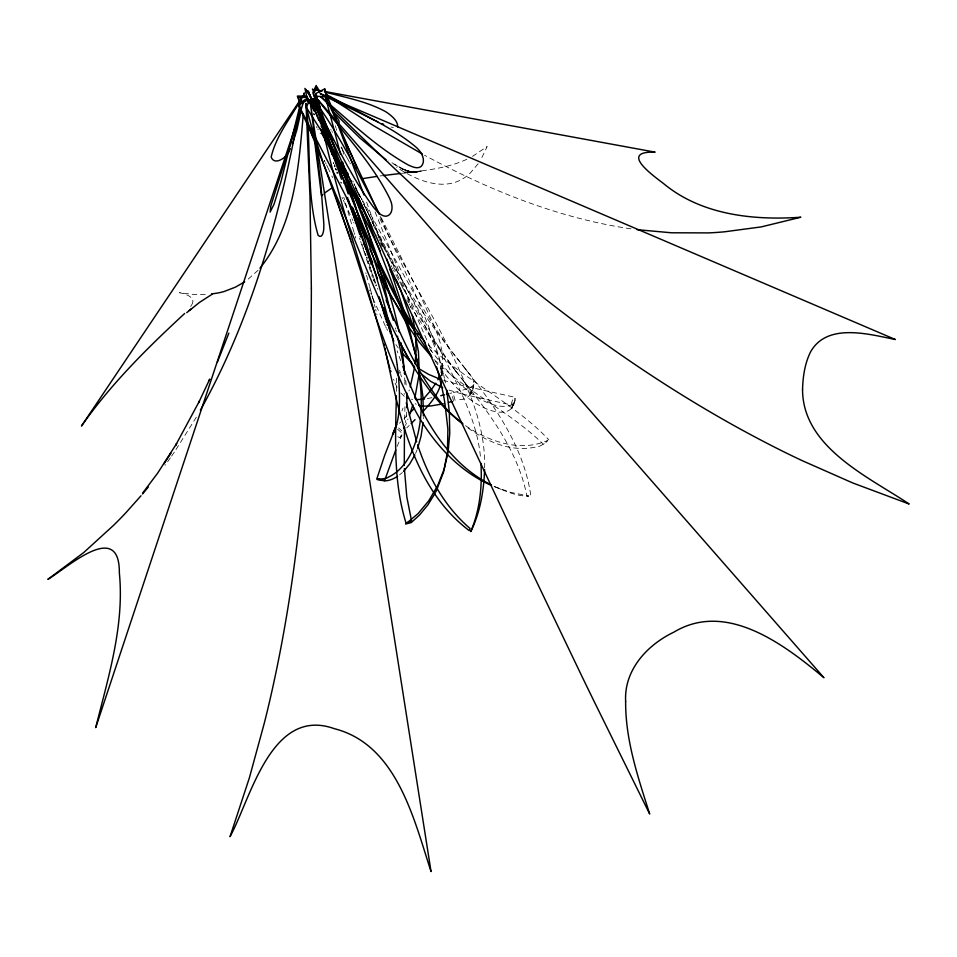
<?xml version="1.0" encoding="UTF-8"?>
<svg xmlns="http://www.w3.org/2000/svg" width="957" height="957" viewBox="0 0 957 957"><rect width="100%" height="100%" fill="white"/><g stroke="black" fill="none" stroke-linecap="round" stroke-linejoin="round"><path stroke-width="0.72" stroke-dasharray="4.79 3.59" d="M381.245 217.729L420.422 295.569L435.878 329.998L440.16 342.714L442.409 353.396L442.852 361.184L441.811 375.575L439.873 361.626L433.461 343.575M396.449 391.317L396.485 376.891M484.637 467.877C485.283 444.287 479.852 420.96 471.586 398.997C446.823 335.333 409.129 277.745 378.888 216.713M404.955 406.629L404.596 422.145M441.811 375.981L442.696 363.959M441.811 375.575L442.194 367.584L440.71 373.254M423.365 417.503L423.305 418.676M406.725 412.12L405.541 422.539M459.659 399.667C473.177 399.655 478.584 381.544 468.691 373.158M470.904 394.117L470.114 390.013L464.875 382.525M409.297 389.894L408.962 391.018M473.882 384.236L471.011 393.602L473.308 385.36L469.528 387.968L461.561 390.516M407.981 419.01L407.682 419.8M403.017 408.125L401.94 410.972M406.462 423.018L405.517 425.458M417.144 449.658L415.565 453.462M511.995 407.407C516.23 387.932 517.785 405.577 508.107 405.935C500.87 407.287 493.489 405.134 486.85 402.359C464.205 392.119 448.02 372.165 432.983 353.097M397.179 446.429L401.88 434.634M401.904 435.602L400.469 437.816M511.17 408.818L514.782 401.27C511.648 418.137 491.348 411.905 481.227 406.414C463.714 397.37 450.472 382.13 439.084 366.411M481.897 157.51L487.173 146.493L472.375 156.493M191.699 304.84C196.723 297.352 184.952 293.632 179.461 292.722L193.804 294.481L207.047 294.433M196.352 417.156L174.964 451.19M191.388 305.355L190.682 306.443M174.318 452.135L171.028 456.908M170.346 457.865L165.094 465.234M478.129 163.743L470.772 172.499A549.055 117.484 79.7 0 1 466.741 176.1C445.256 192.895 416.295 180.514 396.533 167.14M258.067 270.293L246.87 280.293M399.464 423.209L400.72 421.965M404.117 418.604L406.821 415.936M406.761 427.863L409.129 425.53M402.383 472.495L399.524 474.899M466.837 159.281C448.594 167.726 428.401 170.107 408.663 172.523M453.498 401.186L451.764 392.956L449.957 393.411M458.02 391.413L452.972 392.657L455.197 400.768M431.966 397.681L427.073 398.614M380.037 175.956L382.01 175.705M413.723 171.913L401.653 173.337M405.337 172.894L421.666 170.98L404.38 172.882M412.311 172.104L421.104 171.124L406.593 172.116L418.065 171.937L409.333 171.602L416.427 172.416L407.347 171.052L413.651 172.128M404.835 171.961L414.142 171.973M408.053 171.65L414.01 172.009M412.718 399.428L411.462 399.236M630.95 228.831C558.098 218.196 488.979 190.06 424.537 155.237M410.804 171.662L414.034 172.32L404.703 170.095L414.01 172.822L401.007 168.492L411.008 171.805M393.351 127.58L391.03 127.006M462.363 394.093L510.978 404.883L513.502 396.964L462.47 385.563L443.761 380.467M461.621 393.901L448.546 389.942M494.099 486.623L510.966 492.436L528.778 495.977C516.804 496.599 505.2 490.953 494.267 486.407M404.057 169.497L409.895 171.877L399.284 167.284L404.584 169.927L388.757 160.943M497.987 488.094L501.241 489.398M397.729 436.691L400.253 437.851M393.961 164.293L402.084 168.588M416.247 404.297L415.159 403.663M465.509 425.662C488.477 441.105 518.742 452.183 545.861 441.201C551.268 439.191 538.97 448.032 535.597 447.086C532.463 447.744 529.281 448.163 526.087 448.343C519.232 448.749 512.33 448.055 505.679 446.417C490.869 442.744 477.423 434.992 465.234 425.997M404.297 396.27L400.792 392.956M397.598 429.215L401.761 432.959L400.158 437.708M398.662 427.97L401.749 430.829M428.329 344.987C465.006 380.695 513.096 402.287 548.54 439.466L543.432 444.371C510.763 412.216 467.937 392.837 435.351 360.633M464.623 382.214L456.142 371.579M465.006 368.385L460.676 362.87M455.64 370.933L466.705 384.953C493.058 418.053 518.838 454.168 527.02 496.551L530.848 495.882C524.089 447.577 495.104 406.342 465.533 369.055M465.7 369.258L455.843 356.674C428.664 322.784 404.596 286.454 384.008 248.198M455.472 370.718L456.262 371.711M455.711 371.017L431.559 338.718L411.594 308.118M459.719 361.638C420.769 313.071 394.798 256.069 363.696 202.549M465.832 369.426L468.463 372.847M455.125 370.287L428.999 333.108L403.184 288.631M432.743 352.774L430.542 349.867M429.561 348.575L430.052 349.221M437.899 364.784L436.727 363.158M436.26 362.5L435.327 361.196M398.303 348.013L397.454 346.805M434.155 359.545L434.622 360.203M397.107 346.314L395.935 344.58M411.187 307.436L410.362 306.084M316.36 126.683L317.066 127.855M317.76 129.028L318.238 129.805M409.752 305.056L409.141 304.039M320.105 132.927L320.559 133.705M330.775 129.41L331.278 130.248M407.921 301.993L408.328 302.675M407.526 301.311L406.713 299.948M332.019 131.516L332.522 132.365M355.226 187.931L355.92 189.127M356.387 189.917L357.308 191.496L356.387 189.498M357.774 192.285L358.696 193.876M363.469 202.154L362.559 200.587M358.923 194.271L360.741 197.429M362.105 199.798L361.196 198.219M341.027 147.127L342.223 149.22M342.462 149.639L343.407 151.326M343.635 151.744L344.58 153.419M345.046 154.256L346.924 157.594M347.152 158.013L348.085 159.687M348.312 160.106L349.233 161.769M349.7 162.594L350.394 163.85M383.613 247.468L380.455 241.69M379.271 239.501L379.857 240.59M378.087 237.324L378.482 238.054M402.993 288.26L400.816 284.169M387.585 330.428L386.843 329.005M397.119 387.358L394.774 382.345M400.421 283.428L399.643 281.932M398.256 279.3L398.65 280.054M397.861 278.547L397.083 277.04M396.688 276.274L395.899 274.755M386.401 328.143L385.659 326.708M373.206 224.823C401.892 283.356 436.751 338.754 463.631 398.172C471.992 417.24 478.871 437.265 480.546 458.14M394.32 271.704L393.542 270.173M372.01 222.479L372.608 223.651M392.358 267.876L392.944 269.025M391.772 266.716L391.174 265.556M372.117 220.911L419.19 313.31L433.234 343.013M370.754 218.22L371.723 220.146M370.562 217.825L369.581 215.899M368.409 213.567L369.39 215.504M366.842 210.456L366.064 208.889L366.878 210.54M367.237 211.234L368.026 212.789M364.892 206.545L365.67 208.112M363.708 204.188L364.497 205.755M385.216 325.835L373.278 299.254M359.76 196.281L358.971 194.69M357.583 191.902L358.576 193.9M356.195 189.091L355.203 187.082M354.401 185.479L354.006 184.665M369.665 216.354L370.251 217.598M370.849 218.842L371.448 220.086M372.034 221.318L406.701 294.577L427.827 342.211M364.689 205.946L363.696 203.865M364.892 206.365L365.694 208.04M367.285 211.365L368.074 213.04M368.469 213.866L369.27 215.528M324.961 161.53L324.411 160.381L324.626 161.338M325.512 162.678L326.062 163.826M326.6 164.975L327.701 167.272M327.88 167.654L331.337 174.88M331.888 176.016L332.605 177.535M361.291 198.829L361.698 199.666M362.5 201.353L362.894 202.19M360.693 197.573L355.274 186.172M354.066 183.624L354.868 185.323M352.858 181.064L353.265 181.914M342.08 197.513L342.618 198.637M343.324 200.133L344.197 201.999M344.544 202.74L351.662 217.933M352.176 219.033L352.858 220.505M353.719 222.335L354.054 223.065M313.968 113.835L314.386 114.744M380.085 216.366L380.479 217.215M380.683 217.646C402.813 269.061 430.303 319.028 443.426 373.828M355.226 187.249L355.944 188.828M356.471 190L357.188 191.579M357.727 192.752L358.253 193.924M358.791 195.096L359.318 196.269M376.831 235.015L377.166 235.745M380.467 243.114L380.958 244.202M381.604 245.674L381.927 246.404M313.609 113.799L313.992 114.661M375.096 211.916L398.064 268.929L409.835 304.9M313.872 113.596L314.458 114.996M373.146 298.919L372.058 296.251M371.244 294.23L370.838 293.213M428.317 343.431L430.566 349.197M369.617 290.15L369.88 290.832M394.009 380.431L393.578 379.331M333.754 163.527L333.407 162.618L333.73 163.503M334.268 164.879L334.962 166.674M336.158 169.82L335.644 168.468L336.098 169.784M337.02 172.057L337.354 172.954M340.919 182.344L341.254 183.23M430.722 349.616L431.499 351.697M366.639 202.142L382.345 246.296M400.756 360.849L397.119 350.836M334.352 165.214L334.974 166.925M377.943 289.349L377.56 288.272M335.596 168.635L336.206 170.334M337.271 173.313L336.972 172.463L337.067 173.325M376.257 284.672L376.651 285.748M375.611 282.853L374.57 279.946M374.438 279.576L368.684 263.211M367.883 260.95L368.421 262.457M367.225 259.048L366.567 257.146M363.624 248.7L363.217 247.54M364.557 251.392L364.832 252.17M365.359 253.701L366.029 255.615M362.009 244.047L362.416 245.219M340.859 182.105L341.171 182.978M359.581 238.066L360.131 239.764M360.681 241.451L361.244 243.126M361.519 243.975L362.488 246.918M362.763 247.755L363.72 250.686M363.863 251.117L371.759 275.257M372.034 276.083L372.44 277.327M373.254 279.815L373.661 281.047M365.777 253.426L366.041 254.251M366.938 257.098L367.201 257.911M368.086 260.759L368.469 261.967M368.852 263.175L375.144 283.499M375.623 285.078L375.862 285.856M343.384 152.869L343.754 154.113M343.132 152.031L342.379 149.543M342.127 148.718L341.637 147.043M353.899 231.881L343.79 197.262M354.15 232.707L354.64 234.357M355.25 236.427L355.741 238.078M336.685 130.331L336.194 128.657M335.345 125.714L335.955 127.819M401.438 376.795L400.744 374.378M400.433 373.278L399.571 370.192M365.825 272.793L366.053 273.606M366.507 275.221L369.438 285.784M369.653 286.598L370.754 290.653M334.771 164.903L335.01 165.8M370.861 291.06L371.735 294.313M372.058 295.546L373.027 299.206M395.361 327.904L395.672 329.1M373.242 300.031L373.876 302.484M395.983 330.285L396.294 331.469M410.35 306.898L410.517 307.556M374.402 304.517L375.144 307.388M375.658 309.446L376.077 311.085M376.795 313.968L376.998 314.793M443.629 374.725L444.443 378.338M404.356 394.332L404.165 393.435M399.571 372.5L399.763 373.362M444.634 379.247L445.388 382.884M405.696 380.252L406.402 387.585M404.667 377.836L404.775 380.683M404.811 381.496L404.895 384.379M515.045 400.445L511.72 407.993L515.045 400.445"/><path stroke-width="1.44" d="M423.425 415.912L422.922 396.952L420.087 375.539M396.389 395.815C395.408 438.246 393.219 481.921 406.019 522.989L411.677 521.469L406.797 496.839L404.392 468.583M404.452 427.336L404.285 465.437M484.601 469.48C483.847 490.762 480.211 512.354 470.76 531.602C479.876 510.177 482.256 486.491 480.952 463.415M406.952 407.826L406.773 393.004M304.182 95.592L304.29 92.889L303.656 96.777M419.238 371.639L418.436 351.626L414.082 329.758M303.285 114.074C298.823 166.925 294.589 225.23 259.945 268.211M419.046 374.606L414.812 398.256M423.03 422.587L421.056 436.177L417.635 448.355M447.469 451.513L447.888 429.095L444.861 402.801M447.326 452.912L443.522 472.136L436.404 490.618M415.087 363.983L416.104 349.903L415.541 335.452M414.656 367.057L410.182 386.927M441.285 381.448C439.251 393.16 431.176 402.526 423.425 411.02M299.948 107.507C280.903 212.155 252.684 316.815 200.372 410.146M300.701 103.392L301.443 99.265L300.558 103.117M424.465 341.685L410.445 321.54L399.882 303.285L343.264 191.161L297.95 103.99L306.754 98.667L307.424 100.054L298.488 105.222L301.096 111.048L296.802 130.188L292.22 144.399M299.972 105.677L281.095 181.136L274.037 204.272L270.113 212.071L270.759 206.485A43.256 5.563 -68.4 0 1 271.19 204.798L303.716 101.346L95.724 727.607C108.249 677.269 124.566 625.459 119.35 572.872C119.769 519.412 67.827 567.417 47.85 579.368L83.702 552.56L113.632 525.261A662.782 431.26 7.7 0 0 125.965 512.653L141.002 495.774M404.584 427.36L404.225 428.856M392.849 434.478C401.103 418.472 399.799 396.377 398.638 377.955M412.898 404.823L410.912 410.828M406.857 397.466L406.593 398.244M410.649 411.594L410.11 413.137M409.835 413.903L409.417 415.075M217.395 362.033L228.867 333.132M395.743 450.029L384.606 480.593L376.855 478.751L384.642 455.484L396.665 424.43M345.991 226.809L323.322 163.372L311.085 125.008L306.407 107.507L309.578 99.839L345.345 175.394L367.967 219.033M439.777 375.73L437.863 379.797M209.057 380.683L209.75 379.092L198.625 402.741L199.427 401.067L175.598 445.388L176.626 443.581L157.618 473.177L142.892 492.771M414.86 454.994L409.752 463.894L403.579 471.346M289.983 149.436L290.354 148.67M397.669 126.946C397.921 120.678 391.652 115.929 387.035 112.555A43.508 17.645 54.8 0 0 385.492 111.586C366.603 101.286 345.022 97.387 324.447 91.872M435.997 491.431L435.591 492.245M434.957 493.465L427.863 504.937L419.453 515.093L411.247 522.582L405.577 524.053L417.982 513.706L428.724 500.846L437.696 485.57L444.311 468.727L448.067 452.266L449.742 433.521L449.335 411.761L446.763 390.205M289.588 150.189C287.949 156.529 275.126 166.291 271.31 157.474A42.754 16.448 -23.5 0 1 271.298 156.481C276.633 134.255 292.292 115.917 302.867 96.071L81.477 426.032C110.833 384.08 147.258 348.085 184.677 313.477M395.504 427.336L392.549 434.37M435.89 383.219L431.105 389.978M163.707 464.217L170.836 453.199L169.879 454.671M430.351 390.935L422.874 399.559M148.335 486.993L142.497 494.003M414.501 408.268L410.027 412.754M322.88 194.522L321.504 195.91L314.638 141.193M415.075 419.645L411.163 423.532M186.759 312.64L199.535 302.364L212.095 294.278M324.339 193.194L331.206 188.445M191.52 308.656L189.319 310.475M244.717 281.813L235.434 287.148L224.165 291.49A556.543 163.85 50.2 0 1 217.203 293.117L211.593 293.943M397.657 476.251C393.913 478.763 389.595 480.629 385.037 480.893C367.165 478.189 384.415 480.402 388.662 476.993C398.949 472.184 406.342 462.769 411.307 452.805C424.729 424.19 422.42 391.21 417.085 360.909M317.222 98.152L315.678 93.619L324.686 88.881L363.959 194.905M343.874 183.098L348.659 181.698M452.135 401.533L448.51 402.442M448.522 393.77L446.429 394.296M444.383 394.81L440.746 395.696M444.467 403.411L443.857 403.555M436.368 396.724L434.873 397.059M447.948 410.601L442.158 404.01L430.435 406.019L422.48 406.115M362.356 178.672L377.094 176.363M424.537 399.009L422.599 399.26M382.979 175.574L400.66 173.456M421.654 399.368L415.793 399.643M329.722 134.889L315.894 96.274L325.38 96.765L338.85 125.427M637.159 229.692L671.575 232.79L708.551 232.898A637.709 391.329 -61.5 0 0 724.545 231.797L761.102 226.929L800.83 217.227C753.53 220.505 701.529 215.05 663.715 183.696C653.667 175.932 618.234 151.003 655.126 152.151L324.734 91.489M337.295 123.417C342.881 122.986 334.579 115.366 333.61 113.416M421.582 405.995L418.759 405.349M321.827 90.951L316.001 89.886L321.708 91.226M442.062 388.255L439.813 379.116L428.425 374.271L418.568 368.457M382.274 123.764L383.637 124.338M407.694 398.16L406.498 397.61M442.684 387.693L430.59 381.329L420.602 373.362M491.276 485.39C459.3 471.251 434.622 444.467 417.467 414.513C381.532 350.035 364.641 277.051 339.556 208.207M376.292 121.12L377.871 121.838M374.677 120.355L325.404 94.001M491.527 485.067C444.957 461.908 420.027 412.969 402.789 366.292M422.48 154.125L373.577 125.726L327.043 95.664M462.674 423.652C441.344 408.005 425.458 386.293 411.797 363.935C379.929 310.164 360.251 250.255 335.285 193.278L307.197 123.19M386.173 159.891L360.047 138.119L332.713 111.203M462.817 424.142L449.455 412.192M411.965 363.301L402.407 353.36M449.144 411.881L448.247 410.924M432.038 357.212L431.284 356.423M431.033 356.148L419.022 341.876L407.909 325.799M421.822 338.3L420.578 336.948M319.279 113.584L313.441 104.851L308.333 90.987L308.692 93.786M314.052 90.939L312.377 89.085L314.159 91.071M418.365 334.483L417.635 333.658M413.855 329.208L406.258 319.482M442.158 404.01C417.36 373.074 401.103 336.445 386.078 300.055M413.974 366.029L413.268 365.119M341.434 179.222L313.37 98.834C339.579 134.59 358.947 174.796 379.343 214.009M412.048 363.516L409.213 359.461M424.717 342.008L425.434 343.001M405.182 318.023L404.548 317.138M404.333 316.839L388.937 292.902M430.662 354.557L431.128 355.226M430.195 353.887C383.35 290.067 360.681 212.502 326.6 141.899M308.07 93.104L305.821 89.755L309.805 94.922L334.388 146.529M308.621 93.942L315.2 104.026M409.046 359.222L397.992 339.233M306.407 107.507L327.055 140.009L348.874 177.165M315.738 104.875L316.277 105.713M299.11 98.822L298.129 97.291L307.257 97.423L309.661 102.208M407.144 324.59L390.588 294.648L371.771 253.473M351.243 181.172L351.709 181.974M350.298 179.581L350.764 180.383M349.819 178.78L349.114 177.571M388.566 292.268L388.016 291.311M330.608 150.883L331.062 151.661M331.505 152.45L335.943 160.226M387.465 290.342L378.529 273.881M336.385 161.003L345.932 178.026M400.6 289.265L400.217 288.583M399.631 287.543L399.045 286.49M347.2 180.323L352.678 190.276M398.662 285.796L389.942 269.647M319.949 92.135L317.054 86.931L313.513 93.977L318.681 105.749M353.097 191.041L353.516 191.807M354.138 192.943L354.557 193.709M355.179 194.845L366.974 216.677M367.572 217.789L367.978 218.531M368.577 219.655L368.971 220.397M378.182 273.212L377.489 271.86M380.324 250.973L379.953 250.255M379.403 249.155L329.328 143.873M368.17 219.44L368.983 221.055M369.187 221.462L369.785 222.67M370.192 223.483L370.802 224.692M371.196 225.505L371.806 226.713M372.68 262.29L372.345 261.608M347.893 174.521L347.092 172.882M346.889 172.463L346.075 170.825M371.83 260.567L366.076 248.653M345.872 170.406L345.07 168.755M343.037 137.102L343.707 138.49M344.149 139.411L344.592 140.332M345.046 141.253L345.489 142.174M345.932 143.095L347.69 146.768M308.764 102.83L307.424 100.054L308.764 103.045M347.905 147.222L378.9 213.794M318.071 108.703L330.213 134.363M317.664 107.854L316.635 105.701M313.37 98.834L316.432 105.282M335.393 148.658L334.986 147.809M313.358 137.329L312.987 136.552M312.437 135.404L301.096 111.048M365.909 248.306L365.072 246.535M364.557 245.459L364.055 244.394M321.109 126.025L321.504 126.874M332.964 140.392L332.378 139.1M331.589 137.377L331.983 138.239M330.608 135.224L331.194 136.516M321.217 129.721L324.818 137.856M339.017 125.822L353.312 159.329M325.021 138.298L325.811 140.105M358.923 198.721L359.306 199.582M347.523 172.798L347.893 173.672M359.676 200.444L360.239 201.736M360.61 202.597L363.182 208.614M371.615 253.103L370.838 251.284M370.371 250.184L369.904 249.095M321.995 133.119L322.545 134.399M322.904 135.248L323.442 136.528M363.361 209.045L364.091 210.779M365.048 237.635L364.27 235.769M364.115 235.398L354.808 212.98M309.35 102.734L306.539 96.035L297.364 96.071L300.079 103.87M353.635 160.106L354.449 162.044M354.604 162.427L355.25 163.982M355.573 164.76L356.064 165.92M356.542 167.08L356.865 167.846M364.27 211.21C382.956 260.28 403.878 308.812 416.833 359.808M396.413 279.863L396.7 280.557M353.695 210.277L353.217 209.116M354.64 212.598L354.006 211.054L354.509 212.621M397.263 281.944L397.693 282.985M352.415 207.167L352.738 207.944M397.98 283.679L398.531 285.054M320.152 106.706L315.894 96.274M399.236 286.777L399.512 287.459M322.007 133.525L322.377 134.447M399.918 288.5L400.469 289.863M400.744 290.545L413.28 326.839M341.828 163.252L342.151 164.078M344.101 169.03L344.735 170.669M345.058 171.494L345.537 172.727M346.027 173.947L346.338 174.772M377.477 278.535L376.831 276.872M376.496 276.035L375.85 274.36M348.563 180.466L348.874 181.28M349.353 182.488C367.632 231.57 388.446 280.222 399.057 331.732M375.682 273.941L347.116 198.745M313.8 110.821L309.578 99.839M320.762 128.8L325.751 141.899M317.305 97.997L315.678 93.619M318.202 118.668L318.717 120.056M317.006 115.39L309.063 93.463L304.924 88.415L307.364 99.133M317.174 115.869L317.688 117.268M329.89 135.344L371.998 253.103L393.327 320.332M323.287 132.497L324.626 136.145M349.748 237.109L349.329 235.972M350.298 238.628L350.717 239.764M351.398 241.654L351.674 242.408M346.96 229.489L346.123 227.192M347.247 230.254L347.941 232.168M348.216 232.934L348.767 234.453M319.112 103.559L318.789 102.662M318.155 100.856L317.844 99.959M320.2 114.409L346.566 188.984M393.028 339.209L393.746 341.278M386.772 258.964L387.083 259.837M387.382 260.711L388.123 262.876M392.884 338.79L379.606 299.194M388.422 263.749L407.395 321.313L416.917 360.071M346.853 189.821L347.558 191.914M347.846 192.74L348.264 193.996M317.497 106.562L317.174 105.629M316.552 103.763L312.843 92.47L316.205 85.436L316.839 88.714M347.618 197.501L347.905 198.362M353.277 208.925L353.552 209.75M348.336 199.654L348.767 200.946M348.91 201.377L359.712 234.441M417.623 444.766C427.946 476.311 444.562 506.696 470.066 528.503L469.241 530.633C414.548 489.111 399.631 417.683 386.257 354.365M354.652 213.04L369.737 259.802M378.924 297.137L379.474 298.787M339.268 207.31L338.539 205.061M338.24 204.164L337.654 202.37M337.366 201.46L336.78 199.654M361.902 211.928L362.284 213.112M362.536 213.89L380.204 270.185L389.643 308.549M360.765 208.387L357.571 198.47M336.338 198.302L336.039 197.393M335.165 194.678L335.452 195.587M360.251 236.104L360.514 236.941M356.925 196.472L357.44 198.063M416.678 441.871L406.282 402.873M390.958 371.735L390.635 370.706M369.869 260.208L370.359 261.787M370.849 263.378L371.22 264.563M389.989 368.636L389.176 365.969M436.631 366.986L436.882 367.847M379.247 297.101L379.474 297.866M379.809 299.015L384.858 316.312M389.02 365.418C366.758 278.068 334.316 193.302 317.808 104.516M324.686 88.881L325.667 92.207M437.146 368.72L439.993 379.271M325.906 93.032L326.516 95.114M326.875 96.37L327.115 97.207M327.725 99.289L327.964 100.126M385.181 317.413L385.695 319.243M386.114 320.703L386.52 322.162M387.142 324.327L387.334 325.057M340.13 152.63L325.38 96.765M413.556 327.808L413.903 329.112M340.261 153.108L340.656 154.544M383.841 307.616L384.271 309.207M384.379 309.601L389.894 330.751M342.714 162.188L343.096 163.611M343.467 165.047L367.285 247.062C378.697 284.815 390.923 322.593 396.712 361.722M332.019 154.627L331.553 152.833M331.194 151.481L330.608 149.22M328.299 140.153L324.399 124.111M389.989 331.158L390.6 333.574M397.478 336.194L397.669 336.984M397.956 338.156L403.459 364.581M417.025 360.633L419.788 373.888M323.765 121.336L323.442 119.948M383.948 344.077L384.236 345.357M384.81 347.917L385.204 349.628M385.683 351.781L386.161 353.934M412.383 315.475L414.74 328.586M442.254 389.164L443.103 393.231M443.282 394.14L443.809 396.868M390.013 310.439L390.372 312.341M443.976 397.777L444.706 401.892M403.579 365.323L403.71 366.064M403.83 366.806L404.404 370.491M401.079 342.905L402.048 349.329M404.512 371.232L404.62 371.962M396.82 362.464L397.083 364.306M404.727 372.692L404.931 374.139M402.155 350.083L402.514 352.75M397.179 365.036L397.992 371.579M402.61 353.516L404.225 370.227M415.123 331.529L415.338 333.491M398.076 372.285L398.148 373.003M398.232 373.72L398.579 377.249M404.38 372.608L404.452 373.804M311.36 288.129C311.216 426.021 301.012 564.57 270.089 699.22A838.093 528.778 -59.1 0 1 264.299 723.169L249.394 777.79L230.027 836.669C250.614 799.131 271.034 705.931 334.46 728.708C396.892 744.63 413.95 819.3 431.033 871.564L310.271 102.818L320.715 182.655L323.861 224.345A43.986 19.307 78.5 0 1 323.801 226.618C324.112 229.513 322.724 239.752 318.119 235.338C305.845 193.027 311.539 146.84 306.001 103.428L309.984 196.831L311.36 288.129M802.552 389.26C802.433 447.374 868.848 477.005 909.15 504.016L852.807 482.986L802.624 460.831A810.447 544.162 2.3 0 1 781.115 450.448C606.642 363.193 457.434 233.903 320.631 96.513C349.018 120.283 375.874 146.959 408.448 165.083C412.192 166.685 417.085 169.245 420.96 166.626C425.949 161.697 422.468 153.551 418.221 149.328A44.166 38.687 -84.5 0 0 416.642 147.677C388.41 123.632 352.631 110.605 320.14 93.595L895.345 339.508C869.279 334.34 827.315 322.282 810.639 351.757C804.825 363.313 802.959 376.46 802.552 389.26M625.639 701.349C625.328 740.096 638.068 777.515 649.683 814L593.854 700.871A933.685 70.914 63.4 0 1 582.335 677.197L516.218 539.174L451.704 401.641L314.554 102.208C333.383 137.748 349.688 175.191 373.792 207.621C377.01 211.186 380.503 215.983 385.743 216.27C392.98 215.457 393.016 205.875 390.6 200.755A44.357 39.668 34.9 0 0 389.738 198.506C371.472 161.757 342.283 131.719 317.592 99.361L823.953 677.723C784.74 645.006 726.638 600.362 673.907 632.134C647.243 644.862 623.964 669.936 625.639 701.349"/></g></svg>
